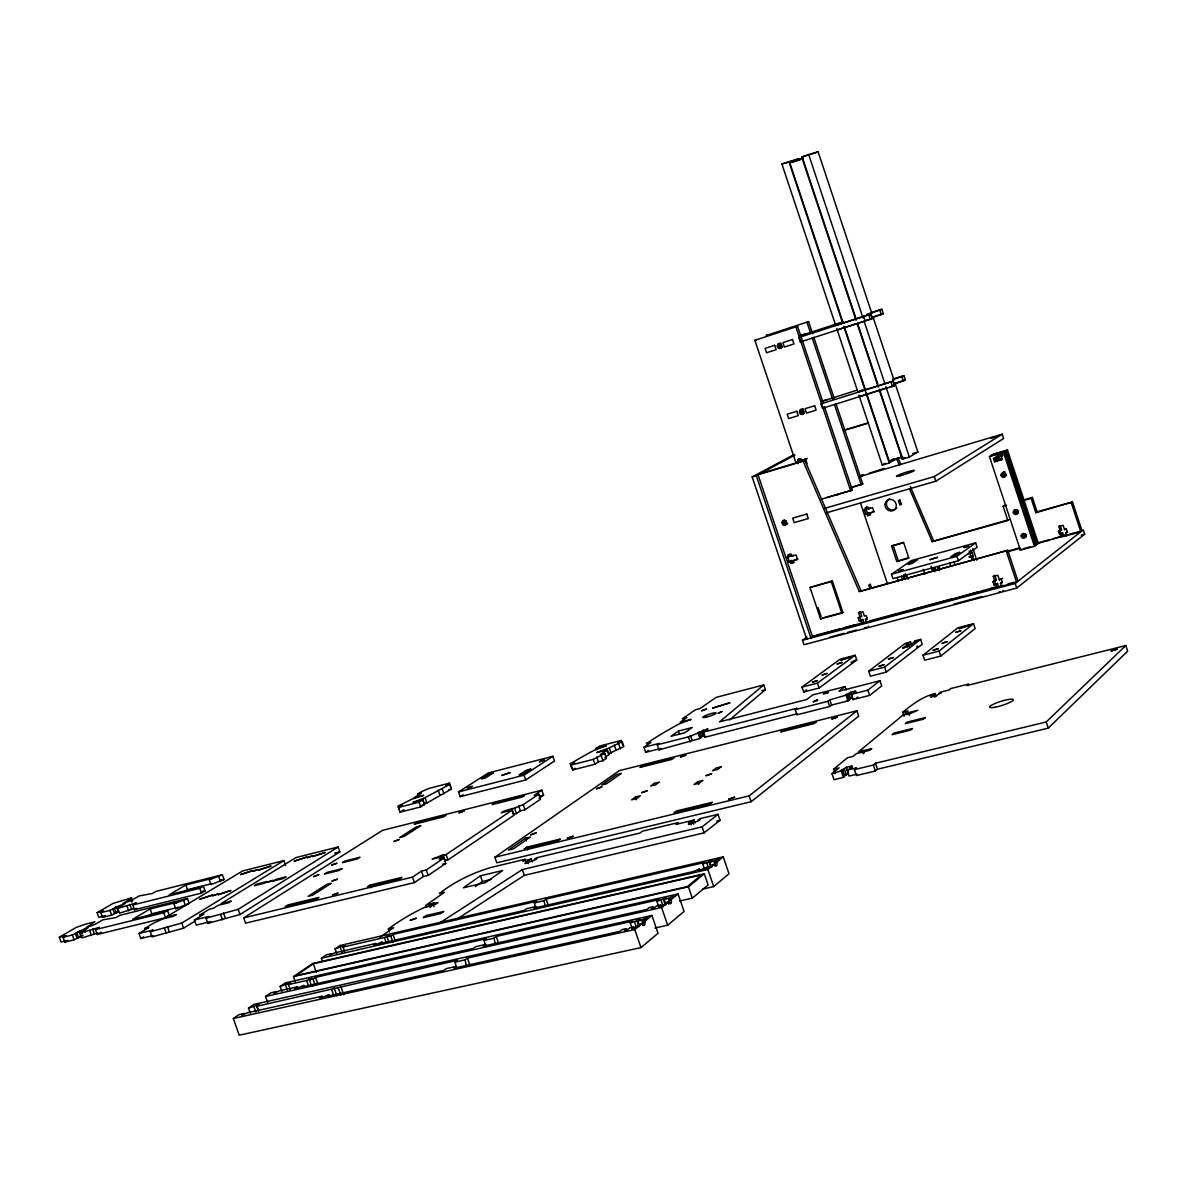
<?xml version="1.0" encoding="UTF-8"?>
<svg xmlns="http://www.w3.org/2000/svg" width="1187" height="1187" viewBox="0 0 1187 1187"><rect width="100%" height="100%" fill="white"/><g stroke="black" fill="none" stroke-linecap="round" stroke-linejoin="round"><path stroke-width="1.5" d="M828.185 692.466L823.748 693.49M817.086 699.989L813.229 701.74M856.91 774.176L849.046 776.061L847.043 770.126L856.495 767.855L854.388 769.621L856.391 775.571L875.398 771.001L877.475 769.221L1048.255 728.135L1127.65 651.188L1125.795 645.55L966.782 685.552L968.533 684.068L950.846 688.519L949.081 690.003L940.267 692.229L939.08 693.223L941.365 692.644L936.142 695.775L930.845 697.095L932.656 695.597L930.371 696.175L935.178 693.505L936.083 696.235M854.388 769.621L873.395 765.036L875.472 763.256L1046.207 721.978L1125.795 645.55M729.501 719.93L765.378 689.736L763.76 684.929L716.191 697.348L699.915 708.594L695.463 709.752L682.362 718.788L686.858 717.631L680.225 722.215L691.086 719.411L680.374 723.417L681.249 722.809C669.349 729.174 657.643 735.94 646.351 743.626L650.936 742.454L643.947 747.291L645.654 752.321L661.055 748.403L658.963 749.872L657.242 744.828L659.334 743.374L643.947 747.291M651.93 915.429L644.645 921.424A3.131 1.454 77.3 0 1 644.407 925.341A3.131 1.454 77.3 0 1 642.182 923.441L640.03 923.916L635.075 927.997L631.84 928.709L634.036 926.913L629.733 927.863L627.537 929.658L624.317 930.385L626.513 928.59L622.225 929.54L620.029 931.335L453.894 968.191L456.342 966.366L446.312 968.592L443.849 970.432L326.514 996.472L329.036 994.661L322.686 997.317L319.822 997.955L322.36 996.16L247.193 1012.852L241.807 1015.256L244.418 1013.461L238.884 1014.692L233.32 1018.491L239.21 1035.183L640.98 947.597L658.043 933.279L651.93 915.429L253.929 1004.41L248.469 1008.134L250.249 1013.179M654.987 928.011L667.658 925.207L684.053 911.453L678.074 893.959L285.399 982.866L280.147 986.471L281.883 991.412M702.867 889.048L713.713 886.585L728.996 873.766L723.239 856.851L339.986 945.52L335.06 948.903L336.737 953.695M834.995 773.672L833.511 769.265L839.105 767.9L832.013 773.776L834.001 779.681L843.393 777.426L844.803 776.239L842.815 770.318L840.381 770.912L846.479 767.277L852.118 765.912L850.011 767.663L852.459 767.069L850.916 768.36L847.043 770.126M841.939 769.621L843.927 775.526L846.361 774.933L848.468 773.167L846.479 767.277M763.76 684.929L719.515 721.874L806.611 699.544L812.858 694.87L845.085 686.605L846.242 690.003M679.661 900.978L692.288 898.129L708.09 884.953L704.292 873.78L312.685 963.473L293.486 976.604L295.326 981.827M832.013 773.776L842.815 770.318M904.108 716.384L902.713 712.23L908.04 710.909L904.909 713.491L917.759 710.286L909.702 713.847L903.025 715.049L858.513 751.846L871.792 748.596L869.774 750.288L856.465 753.552L853.038 756.386L847.503 757.736L833.511 769.265M293.486 976.604L688.43 886.823L704.292 873.78M902.713 712.23C912.595 704.128 922.759 696.576 935.178 693.505M639.422 926.142L637.76 921.305L647.405 917.877L642.493 921.898A3.131 1.454 77.3 0 1 642.553 925.459M667.658 925.207L660.744 905.028L658.637 906.764L661.827 906.037L668.711 901.645A3.071 1.395 77.1 0 0 670.863 903.53A3.071 1.395 77.1 0 0 671.07 899.716L678.074 893.959M665.848 904.42L664.23 899.687L673.682 896.319L668.949 900.191A3.071 1.41 77.1 0 1 668.741 904.004M711.681 867.489L709.93 862.326L719.04 859.091L714.648 862.697A2.967 1.306 76.7 0 1 714.737 866.02M723.239 856.851L716.711 862.222A2.967 1.306 76.6 0 1 716.547 865.887A2.967 1.306 76.6 0 1 714.5 864.032L708.001 868.157L704.9 868.869L706.858 867.252L700.775 869.819L697.689 870.531L699.662 868.914L693.564 871.466L533.957 908.174L536.153 906.527A9.199 4.54 77.2 0 0 537.058 908.634M233.32 1018.491L634.778 929.525L642.182 923.441M668.711 901.645L661.604 907.491L265.547 996.457L267.861 1003M322.508 961.425L321.395 958.25L707.882 869.477L714.5 864.032M637.76 921.305L639.927 919.539L630.297 922.982L631.944 927.804M664.23 899.687L666.308 897.98L656.871 901.348L658.488 906.082M709.93 862.326L711.874 860.753L702.763 863.988L704.514 869.136M630.297 922.982L632.463 921.201L467.411 958.057L464.992 959.868L455.007 962.093A9.704 5.06 78 0 1 455.986 967.019M656.871 901.348L658.948 899.642L496.24 936.454L493.911 938.19L484.059 940.416A9.511 4.882 77.7 0 1 485.023 945.238M702.763 863.988L704.707 862.4L546.109 899.063L543.928 900.696L534.313 902.906A9.184 4.57 77.2 0 1 535.263 907.551M940.772 656.07L975.165 628.546L973.548 623.679L957.864 627.789L922.982 655.224L924.643 660.224L940.772 656.07L939.095 651.04L973.548 623.679M751.134 801.715L858.691 716.162L856.895 710.805L619.243 770.689L494.875 857.251L496.804 862.815L751.134 801.715L749.145 795.869L856.895 710.805M1016.725 588.055L1084.651 534.195L1083.227 529.862L1015.182 583.41L802.501 640.253L804 644.719L1016.725 588.055L1015.182 583.41M456.312 919.554L524.328 875.368L704.143 832.829L720.049 820.262L718.031 814.327L699.677 818.718L698.09 819.965L700.478 819.386L698.713 820.751L688.43 824.505L690.834 822.636L688.46 823.199L694.202 820.039L695.211 822.992M437.202 924.539L522.339 869.581L702.11 826.835L718.031 814.327M797.1 713.817L704.663 737.32L702.927 732.245L797.145 708.209L795.216 709.648L796.952 714.811L829.683 706.502L831.568 705.063L848.052 700.864L849.298 699.915L847.548 694.707L845.396 695.256L850.753 692.244L855.693 690.968L853.854 692.392L856.005 691.843L851.272 694.395L853.023 699.603L869.641 695.389L881.704 685.923L879.968 680.745L838.972 691.249L845.085 686.605M851.272 694.395L867.875 690.151L879.968 680.745M1001.917 582.149L1000.493 583.262L1001.516 586.333L1002.941 585.236M1066.846 531.835L1065.614 532.785L1066.564 535.678L1067.796 534.714M911.661 645.224L910.592 642.004L905.191 643.413L868.721 671.219L870.383 676.204L886.274 672.109L922.269 644.2L920.652 639.378L915.236 640.787L914.153 641.618L916.171 641.084L908.619 645.862L903.96 647.078L908.322 643.74L909.39 646.974M867.074 618.308L865.486 619.421L866.495 622.433L998.43 586.437L997.421 583.366L994.038 584.983L992.911 581.6L996.294 579.983L994.765 575.369L993.326 576.452L994.869 581.066L992.911 581.6M1034.129 544.536L1063.552 535.871L1062.602 532.993L1059.516 534.462L1058.463 531.286L1061.549 529.832L1060.139 525.515L1058.878 526.464L1060.303 530.782L1058.463 531.286M853.023 699.603L854.254 698.653M856.406 698.104L857.756 697.051M994.038 584.983L997.421 583.366M1059.516 534.462L1062.602 532.993M850.753 692.244L852.489 697.437L847.147 700.464L849.298 699.915M916.601 646.841L917.774 645.921M993.326 576.452L997.837 575.235L999.365 579.864L1000.789 578.766M1058.878 526.464L1063.137 525.292L1064.561 529.625L1065.807 528.66M999.365 579.864L1002.748 578.247M994.869 581.066L996.294 579.983M1060.303 530.782L1061.549 529.832M795.216 709.648L827.932 701.294L829.817 699.87L847.548 694.707M982.05 591.541L983.489 590.429M1048.166 540.693L1049.427 539.729L1038.907 542.607M868.721 671.219L884.597 667.109L920.652 639.378M910.592 642.004L906.304 644.274L908.322 643.74M1034.47 546.317L1038.299 543.394L1007.451 449.992L993.474 454.057L989.468 456.624L1020.405 550.16L1034.47 546.317L1003.49 452.559L1007.451 449.992M1020.405 550.16L1021.695 549.166M952.345 599.48L978.251 591.838M486.522 946.618A9.541 4.867 77.7 0 1 485.587 944.437L483.228 946.202L647.004 909.376L649.126 907.654L653.34 906.705L651.233 908.426L654.393 907.714L656.515 905.993L660.744 905.028M455.007 962.093L457.425 960.283L256.763 1006.294L258.529 1011.339M484.059 940.416L486.388 938.68L315.519 977.331L313.056 979.038L309.377 979.868L311.84 978.162L306.617 980.492L288.337 984.616L290.815 982.91L288.085 983.533L280.147 986.471M534.313 902.906L536.494 901.289L393.045 934.436L390.76 936.039L387.125 936.869L389.41 935.282L384.41 937.507L343.073 947.048L345.402 945.446L342.731 946.069L335.06 948.903M697.793 781.684L694.069 784.473L699.202 783.212L702.912 780.423L697.793 781.684L698.728 784.444M788.791 557.015L788.138 555.071L789.815 554.047L790.468 555.991L785.987 557.816L758.063 474.741L803.154 461.224L859.284 591.556L1007.763 550.323L1017.986 581.2M1035.85 512.739L1037.126 511.805L1032.393 497.442L1031.102 498.362L1035.85 512.739L1072.499 501.953L1082.01 530.826L1069.576 534.224M819.134 688.015L856.762 660.002L855.174 655.254L840.099 659.2L802.011 687.11L803.658 692.006L819.134 688.015L817.472 683.104L855.174 655.254M851.079 662.628L852.325 661.708M803.658 692.006L806.596 689.855M969.749 556.985L973.192 555.768L972.123 552.563L969.289 553.335M635.431 797.041L631.573 799.845L636.573 798.614L640.431 795.809L635.431 797.041L636.351 799.771M958.384 560.754L977.109 547.237L975.655 542.86L911.215 560.65L891.496 574.256L892.965 578.662L958.384 560.754L956.9 556.288L975.655 542.86M968.681 553.765L972.123 552.563M704.663 737.32L706.013 736.341M866.495 622.433L868.068 621.305M532.28 861.896L531.301 859.032L525.396 862.192L527.621 861.658L524.995 863.542L535.04 859.892L536.954 858.513L534.714 859.047L536.45 857.8L639.986 833.022L642.449 831.167L678.415 822.546L676.011 824.386L694.202 820.039M938.828 570.561L937.893 567.742L939.273 566.748M658.963 749.872L699.944 738.522L701.309 737.542L699.588 732.483L697.555 733.002L707.808 728.773L705.79 730.213L707.823 729.693L706.324 730.762L702.927 732.245M699.054 731.934L700.775 736.993L704.841 735.02M791.966 560.472L790.305 561.51L790.957 563.454L792.619 562.415L791.966 560.472L787.5 562.297L812.576 636.855L863.78 622.448L862.771 619.451L859.343 621.083L858.231 617.774L861.673 616.157L860.16 611.646L858.572 612.759L860.085 617.27L858.231 617.774M931.038 566.244L932.062 569.33L935.208 567.861L936.142 570.68M859.343 621.083L862.771 619.451M932.062 569.33L935.208 567.861M860.085 617.27L861.673 616.157M657.242 744.828L688.341 736.89L699.588 732.483M475.319 886.541L482.441 881.511L490.973 879.478M526.716 847.177L524.164 848.987L557.89 840.841L560.412 839.031L526.716 847.177L527.681 849.966M904.227 577.995L903.9 574.612M903.559 577.283L907.002 576.066L908.085 579.286M480.468 875.798L463.331 887.817L485.691 882.52L502.65 870.501L480.468 875.798L482.441 881.511M826.656 633.086L828.274 631.944L815.959 635.238M433.878 906.645L432.869 903.722L434.101 902.862L425.658 905.429L444.472 892.327L439.383 893.529C455.125 881.273 472.619 872.905 491.373 867.356L525.351 859.225L522.725 861.094L531.301 859.032M909.598 489.118L932.166 541.613L1007.837 520.544L1003.104 506.241L1004.41 505.321M379.974 937.211L393.58 927.744L388.372 928.961L389.395 931.929M645.654 752.321L648.443 750.362M814.208 635.713L810.929 637.998L756.327 475.661L794.934 455.066M678.445 731.058L670.937 736.296L684.81 732.75L692.258 727.512L678.445 731.058L679.572 734.367M525.455 838.2L508.496 850.026L513.467 848.824L530.381 836.998L525.455 838.2L526.39 840.93M802.501 640.253L807.026 637.107M841.835 613.16L842.904 612.403L832.339 580.903L810.009 587.491L820.558 618.902L841.835 613.16L831.256 581.615L832.339 580.903M388.372 928.961C400.345 920.059 413.031 912.758 426.237 906.601L424.991 907.476L435.184 904.509L438.033 902.506L432.869 903.722M872.311 587.936L871.673 588.366L870.249 584.138L868.765 585.146L869.715 587.98M820.558 618.902L823.051 617.774M256.763 1006.294L259.33 1004.514L248.469 1008.134M265.547 996.457L270.903 992.792L276.378 991.56L273.856 993.282L279.123 990.937L297.477 986.812L294.969 988.534L297.744 987.91L303.931 985.358L301.439 987.08L473.316 948.428L475.69 946.662L485.587 944.437M313.309 963.785L296.112 975.551L687.377 886.57L701.606 874.878L313.309 963.785L316.291 972.272M321.395 958.25L326.41 954.823L331.766 953.591L329.407 955.209L334.452 952.968L375.938 943.428L373.608 945.045L376.338 944.407L382.303 941.959L379.988 943.576L524.283 910.399L526.494 908.738L536.153 906.527M859.284 591.556L1007.763 550.323M932.166 541.613L1009.143 519.609M903.411 542.251L891.63 546.094L896.778 561.51L908.545 557.667M571.911 768.612L570.25 763.76L574.656 762.633L571.066 765.036L572.727 769.918L594.939 764.265L598.485 761.846L602.937 760.719L606.468 758.315L604.791 753.433L600.355 754.576L607.373 749.828L609.035 754.68L604.836 757.543M609.094 753.404L608.189 754.012L623.843 746.504L622.196 741.682L617.789 742.81L621.216 740.495L622.863 745.302M571.066 765.036L593.263 759.368L604.791 753.433M607.64 752.41L606.527 749.175L622.196 741.682M538.987 798.332L543.572 795.231L541.836 790.201L382.57 830.336L243.691 917.892L245.546 923.174L414.397 882.609L423.373 876.54L428.181 875.383L445.778 863.453L442.929 855.323L444.042 854.566L432.098 859.076L443.493 856.302L445.348 861.673M445.911 859.922L444.784 860.694L447.944 859.922L514.105 815.172L512.324 810.024L501.3 812.783L503.674 811.196L512.665 808.51L511.642 809.208L513.407 814.327L516.464 813.57L520.396 810.899L524.995 809.757L540.486 799.266L538.75 794.192L534.18 795.335L541.836 790.201M606.527 749.175L607.432 748.567L596.779 752.543L607.373 749.828M513.407 814.327L514.431 813.629M243.691 917.892L412.497 877.134L421.474 871.095L426.296 869.937L443.908 858.067L439.131 859.225L443.493 856.302M442.929 855.323L446.089 854.551L512.324 810.024M511.642 809.208L523.244 804.638L538.75 794.192M572.727 769.918L575.131 768.301M570.25 763.76C579.019 758.76 587.639 753.419 596.705 749.101L595.8 749.709L606.379 745.748L595.874 748.448L599.361 746.119L621.216 740.495M370.196 885.042L367.451 886.852L399.188 879.181L401.903 877.371L370.196 885.042L371.145 887.742M525.693 779.978L554.522 761.015L552.89 756.297L488.332 772.945L458.538 791.907L460.185 796.67L525.693 779.978L524.031 775.17L552.89 756.297M1000.582 460.052L1001.902 459.191L995.878 460.927L994.84 457.752L993.504 458.612L994.543 461.788L1002.407 459.517L1001.353 456.342L1002.674 455.482L996.397 457.307M994.543 461.788L1000.359 458.686L996.368 461.268M1002.184 455.155L1000.864 456.016L999.899 453.122L1001.234 452.277M1001.828 458.731L997.214 460.066L996.16 456.906L997.495 456.045L998.534 459.206M996.65 457.232L997.985 456.372M460.185 796.67L463.167 794.756M995.7 454.354L997.035 453.493M399.262 809.222L398.179 806.092L402.289 805.038L398.402 807.472L400.034 812.16L420.717 806.893L424.575 804.46L422.943 799.756L413.017 802.308L423.492 798.391L422.498 799.014L424.115 803.718L426.875 803.005L451.416 789.073L449.814 784.429L445.704 785.482L449.428 783.153L451.03 787.782M899.761 504.742L901.378 504.267L899.88 499.89L898.44 500.795L899.761 504.742L901.185 503.837M420.806 805.795L424.575 804.46M424.115 803.718L425.109 803.095M825.929 512.962L935.846 481.195L1003.653 438.478L1002.214 434.16L862.37 475.853A2.226 2.077 57.6 0 0 859.625 476.729M207.859 923.382L240.011 914.494L339.838 851.895L338.117 846.999L296.008 857.563L221.049 903.604L231.391 901.067L228.587 902.803L218.23 905.34L213.526 908.233L209.224 909.287L199.698 915.118L204.03 914.064L194.416 919.97L196.241 925.103L210.737 921.587L207.859 923.382L206.034 918.219L208.927 916.438L194.416 919.97M398.402 807.472L419.085 802.175L422.943 799.756M422.498 799.014L449.814 784.429M828.274 692.451L827.428 692.896M817.576 700.419L817.027 700.004M824.416 508.437L934.317 476.58L1002.214 434.16M400.034 812.16L403.921 809.727M868.483 512.992L867.014 513.897L867.623 515.722L869.092 514.802L868.483 512.992L864.359 514.654L887.119 582.772M206.034 918.219L238.186 909.316L338.117 846.999M398.179 806.092L411.563 799.281L423.7 795.32L413.862 797.842L421.474 793.109L417.394 794.162L421.177 791.803L429.011 788.405L449.428 783.153M790.957 563.454L794.044 562.579L793.391 560.635L797.872 558.81M867.623 515.722L870.561 514.876L869.952 513.051L874.077 511.389M788.138 555.071L791.225 554.21L791.877 556.154L793.554 555.115M860.62 503.466L862.964 510.455L865.62 509.698L865.011 507.873L867.934 507.027L868.543 508.852L870.012 507.947M153.197 935.534L140.793 938.531L138.998 933.457L153.168 930L150.23 931.795L152.04 936.884L183.584 928.16L194.564 921.409M862.964 510.455L867.089 508.793L866.48 506.968M865.62 509.698L867.089 508.793M150.23 931.795L181.774 923.041L283.841 860.62L285.533 865.457M140.793 938.531L143.582 936.84M59.35 937.196L65.968 935.564L63.045 937.27L64.766 942.107L74.084 939.822L80.939 936.498L79.217 931.647L77.481 932.077L88.224 927.73L80.36 932.997L99.352 927.329L95.494 929.599L97.23 934.481L165.512 917.729L169.281 915.459L167.545 910.518L132.736 919.272L150.126 908.945L176.299 902.461L173.97 903.856L175.706 908.738L189.208 903.441L187.487 898.544L119.768 915.355L115.985 917.566L102.839 919.866L94.663 924.554L86.072 927.655L94.886 921.839L85.642 924.139L76.191 927.433L59.35 937.196L61.071 942.033L66.042 940.816M175.706 908.738L178.02 907.343L151.847 913.812L148.687 915.696M102.497 917.388L105.287 915.756L98.788 917.373L97.111 912.669L103.61 911.037L100.821 912.655L102.497 917.388L111.637 915.118L118.24 911.913L116.563 907.194L114.872 907.61L125.288 903.411L117.825 908.411L136.401 902.847L132.707 905.013L134.398 909.761L201.419 893.114L205.025 890.947L203.333 886.125L169.177 894.82L185.795 884.983L211.479 878.543L209.268 879.864L210.945 884.627L224.061 879.493L222.384 874.73L155.898 891.422L152.292 893.544L139.309 895.888L131.49 900.369L123.122 903.381L130.718 898.96L131.816 902.075M138.998 933.457L148.79 927.551L144.562 928.59L154.265 922.744L163.272 918.812L173.391 916.334L176.255 914.598L166.15 917.076L242.623 870.961L283.841 860.62M95.494 929.599L163.761 912.788L167.545 910.518M173.97 903.856L187.487 898.544M132.707 905.013L199.728 888.291L203.333 886.125M209.268 879.864L222.384 874.73M182.946 892.416L187.472 889.716L211.449 883.736M879.448 390.642L902.254 459.161L909.331 457.084L917.892 452.01L895.132 383.535M97.23 934.481L101.088 932.21M902.254 459.161L905.117 457.47M821.3 499.163L852.325 490.112L824.371 406.458M850.945 487.842L862.771 483.925L835.96 403.639M116.905 906.423L119.501 913.159L134.784 908.411M836.924 495.068L838.497 494.148M134.398 909.761L136.861 908.322M882.772 469.251L884.226 468.405L869.374 473.198M79.603 930.831L82.096 937.864L97.735 933.027M893.974 458.657L889.286 461.387L866.465 392.882M858.913 395.048L882.253 465.052L889.271 462.989L897.98 457.885M63.045 937.27L72.348 934.97L79.217 931.647M859.284 477.189L862.37 475.853M64.766 942.107L67.689 940.401M118.581 911.141L116.534 912.328L118.24 911.913M882.253 465.052L885.161 463.345M100.821 912.655L109.961 910.384L116.563 907.194M132.603 900.978L131.505 897.862L128.76 899.449L130.718 898.96M97.111 912.669L113.21 903.352L131.505 897.862M756.534 339.601L754.858 340.313L795.78 462.337L798.51 461.52L797.872 459.621L800.884 458.731L801.522 460.615L805.869 458.924M801.522 460.615L807.234 458.523M803.154 461.224L804.831 460.319L860.872 590.473M795.78 462.337L800.127 460.645L799.489 458.761L797.872 459.621M798.51 461.52L800.127 460.645M806.715 639.125L752.143 476.922L794.073 454.576M823.155 402.808L821.018 403.877L822.502 408.283L894.612 385.641L893.128 381.19L857.667 392.2L862.4 389.796M893.945 379.098L892.698 379.736L894.167 384.158L905.31 380.107L903.841 375.685L893.425 378.905M887.416 387.659L859.136 396.636M894.167 384.158L895.413 383.52M821.018 403.877L893.128 381.19M892.698 379.736L903.841 375.685M901.363 456.357L900.414 456.758M822.502 408.283L824.624 407.215M825.455 400.331L827.027 399.544L822.25 401.028M817.65 700.404L815.261 701.354M1003.505 590.562L1002.6 590.978M868.112 626.736L868.409 626.172M801.017 336.604L798.851 337.553L800.335 341.975L872.326 318.591L870.828 314.11L835.44 325.55M866.851 314.288L871.866 312.671L870.59 313.234L872.059 317.671L883.247 313.694L881.778 309.258L871.392 312.611M800.053 409.945L801.507 409.292L802.976 413.669M872.059 317.671L873.335 317.107M798.851 337.553L870.828 314.11M870.59 313.234L881.778 309.258M800.335 341.975L802.501 341.025M837.058 324.837L843.497 322.003M803.54 334.734L805.142 334.022L800.379 335.565M823.199 402.972L797.575 326.291L795.943 326.989L850.767 491.032M812.65 333.814L808.57 321.603L806.967 322.285L810.469 332.775M767.826 334.823L766.179 335.52L808.57 321.603M827.473 692.882L823.288 693.965M835.574 325.03L781.892 163.999L798.406 158.806L793.228 160.646M856.05 320.371L801.67 156.981L818.11 151.817L871.792 313.323M818.11 151.817L801.67 156.981M789.4 162.886L803.258 157.975M802.753 158.212L791.462 162.204L803.139 158.539L797.857 160.453M754.858 340.313L797.575 326.291M841.954 322.107L798.762 336.262M872.86 317.033L883.247 313.694M836.924 330.001L863.869 321.336M856.969 390.182L822.265 401.325M894.894 383.312L905.31 380.107M872.326 318.591L865.16 320.757L863.676 316.291M843.586 430.287L867.534 423.032M843.794 430.569L867.771 423.314M759.769 473.821L804.831 460.319M752.143 476.922L756.327 475.661M912.625 453.553L917.892 452.01M888.781 461.179L902.803 457.054M852.474 486.937L862.771 483.925M826.449 497.665L852.325 490.112M992.139 454.918L1006.131 450.852L1037.037 544.358M990.804 455.778L1004.81 451.698L1035.761 545.337M989.468 456.624L1003.49 452.559M937.626 570.279L939.6 569.894M996.16 456.906L1002.436 455.081M993.504 458.612L1001.353 456.342M785.156 524.046L786.981 523.526L785.972 520.529M798.361 160.29L789.785 162.738L843.052 322.612M868.543 508.852L872.549 507.71L873.958 511.909L869.952 513.051M898.44 500.795L900.058 500.335M866.436 627.344L864.566 627.76M781.892 163.999L791.506 161.254M864.359 514.654L867.014 513.897M787.664 556.777L790.468 555.991M791.877 556.154L796.106 554.952L797.605 559.448L793.391 560.635M787.5 562.297L790.305 561.51M1021.903 500.395L1032.393 497.442M1003.104 506.241L1006.606 505.247M1024.114 500.335L1031.102 498.362M891.63 546.094L903.708 542.726L908.856 558.157L896.778 561.51M815.276 701.339L813.51 701.754M890.295 386.858L894.612 385.641M1037.126 511.805L1072.499 501.953M810.009 587.491L831.256 581.615M891.496 574.256L956.9 556.288M1064.561 529.625L1066.416 529.12L1067.454 532.28L1065.614 532.785M968.933 556.94L973.192 555.768M937.893 567.742L939.659 567.252M935.86 570.146L939.407 569.181M1060.154 536.168L1067.247 534.239M1009.024 550.768L1019.618 547.875M1052.958 538.764L1063.552 535.871M1007.718 551.747L1020.093 548.364M1066.564 535.678L1080.793 531.791L1071.267 502.873M1023.461 548.691L1030.479 546.777M1081.105 535.159L1084.651 534.195M824.713 617.329L842.904 612.403M858.572 612.759L862.875 611.602L864.388 616.112L866.243 615.623L867.356 618.931L865.486 619.421M1000.493 583.262L1002.451 582.728L1001.324 579.345M830.054 631.469L840.693 628.635M844.239 627.686L854.877 624.837M869.863 620.831L952.033 598.841M990.136 588.663L996.768 586.882M1007.956 583.885L1014.648 582.105M1001.516 586.333L1016.591 582.313L1006.339 551.376M829.936 637.093L844.135 633.309M847.696 632.359L856.569 630M953.873 604.064L981.827 596.616M853.423 660.877L856.762 660.002M761.861 690.656L765.378 689.736M922.982 655.224L939.095 651.04M802.011 687.11L817.472 683.104M448.671 789.77L451.416 789.073M458.538 791.907L524.031 775.17M539.981 796.136L543.572 795.231M220.47 880.398L224.061 879.493M334.571 853.216L339.838 851.895M83.06 935.252L79.203 936.914L80.939 936.498M442.603 864.225L445.778 863.453M494.875 857.251L749.145 795.869M716.711 821.048L720.049 820.262M826.775 692.377L827.858 692.155M714.648 862.697L716.711 862.222M668.949 900.191L671.07 899.716M642.493 921.898L644.645 921.424M1000.24 591.705L999.142 591.734M201.998 891.378L205.025 890.947M897.921 457.781L900.844 464.547M910.295 486.536L933.561 540.664M896.497 458.627L899.405 465.408M129.813 904.494L131.49 909.242M127.039 906.111L128.715 910.859M114.338 908.367L116.014 913.085M112.75 908.752L114.427 913.486M109.961 910.384L111.637 915.118M92.645 928.991L94.367 933.857M89.737 930.697L91.473 935.564M84.232 928.724L85.375 931.943M81.339 930.415L82.482 933.635M76.888 932.878L78.624 937.715M75.271 933.279L76.992 938.116M72.348 934.97L74.084 939.822M253.988 1006.902L255.769 1011.947M220.634 914.673L222.459 919.836M199.728 888.291L201.419 893.114M185.795 884.983L187.472 889.716M183.792 900.77L185.528 905.666M181.774 923.041L183.584 928.16M163.761 912.788L165.512 917.729M167.426 926.528L169.237 931.647M164.503 928.323L166.314 933.427M150.126 908.945L151.847 913.812M315.519 977.331L317.834 983.964M313.056 979.038L314.792 984.008M309.095 978.785L311.706 986.501M306.617 980.492L308.368 985.462M288.085 983.533L290.4 990.121M285.607 985.24L287.343 990.181M238.186 909.316L240.011 914.494M218.853 876.837L220.53 881.615M256.57 1005.137L258.351 1010.167M223.512 912.892L225.337 918.055M390.76 936.039L393.016 942.493M386.695 935.905L388.95 942.344M384.41 937.507L386.101 942.344M342.731 946.069L344.749 951.84M340.402 947.671L342.079 952.464M340.803 986.338L343.785 994.869M338.295 988.103L340.699 994.943M334.14 987.821L336.885 995.789M331.648 989.587L333.443 994.706M425.258 798.317L426.875 803.005M440.57 855.426L441.505 858.097M419.085 802.175L420.717 806.893M467.411 958.057L469.844 965.061M426.296 869.937L428.181 875.383M421.474 871.095L423.373 876.54M430.317 903.752L431.326 906.66M429.086 904.613L430.095 907.521M412.497 877.134L414.397 882.609M393.045 934.436L395.286 940.89M527.325 860.812L528.304 863.676M522.339 869.581L524.328 875.368M496.24 936.454L498.614 943.324M442.321 789.132L443.923 793.806M438.196 790.201L439.798 794.86M446.089 854.551L447.944 859.922M523.244 804.638L524.995 809.757M518.645 805.795L520.396 810.899M514.698 808.436L516.464 813.57M546.109 899.063L548.394 905.711M688.43 886.823L692.288 898.129M618.753 744.012L620.4 748.834M668.444 898.737L670.062 903.485M614.332 745.139L615.979 749.961M663.147 898.693L665.313 905.013M609.48 748.418L611.127 753.27M661.07 900.399L663.221 906.72M601.26 755.822L602.937 760.719M596.809 756.965L598.485 761.846M593.263 759.368L594.939 764.265M644.2 918.59L645.298 921.809M642.033 920.355L643.695 925.192M636.722 920.251L638.932 926.691M634.555 922.032L636.217 926.854M634.778 929.525L640.98 947.597M703.119 729.975L704.262 733.343M701.087 731.415L702.808 736.474M698.223 733.447L699.944 738.522M690.404 735.436L692.125 740.51M688.341 736.89L690.077 741.964M702.11 826.835L704.143 832.829M714.04 861.391L715.212 864.819M708.802 861.45L710.553 866.599M692.6 821.27L693.609 824.223M706.858 863.038L708.609 868.201M707.882 869.477L713.713 886.585M690.226 821.834L691.235 824.787M867.875 690.151L869.641 695.389M875.472 763.256L877.475 769.221M873.395 765.036L875.398 771.001M848.898 693.653L850.649 698.861M818.125 607.699L821.063 616.409M846.761 694.202L848.497 699.41M846.301 695.656L848.052 700.864M863.083 750.214L864.047 753.107M862.192 750.956L863.172 753.849M784.236 519.758L785.749 524.239L784.622 524.906L783.123 520.41M829.817 699.87L831.568 705.063M827.932 701.294L829.683 706.502M844.372 769.028L846.361 774.933M841.405 771.505L843.393 777.426M905.384 573.573L906.364 576.511M893.069 545.145L898.203 560.531M901.408 576.348L902.55 579.746M897.179 577.505L898.322 580.903M933.976 694.499L934.881 697.229M813.807 337.316L834.209 398.402M812.22 338.013L832.651 399.188M834.402 404.441L861.243 484.83M866.139 509.386L867.875 514.609M908.47 712.601L909.405 715.375M780.675 342.909L782.144 347.301M802.694 408.699L804.163 413.076L802.382 413.625L800.913 409.248M779.384 344.942L780.363 347.865M800.542 411.414L801.522 414.337M884.597 667.109L886.274 672.109M861.198 620.578L862.207 623.59M859.818 616.646L860.916 619.955M805.632 459.384L807.086 463.761M995.982 584.464L997.006 587.535M994.35 580.502L995.463 583.885M972.865 548.409L976.767 560.19M970.551 550.071L971.515 552.994M972.583 556.213L974.037 560.59M969.156 551.065L972.168 560.145M879.745 310.163L881.229 314.6M901.853 376.694L903.322 381.131M934.317 476.58L935.846 481.195M872.964 316.84L893.974 380.033M954.066 561.926L955.209 565.353M868.765 315.03L870.249 319.511M891.111 382.229L892.594 386.695M949.763 563.113L950.891 566.525M808.673 154.503L863.097 318.101M864.27 321.618L884.745 383.193M885.917 386.71L909.331 457.084M802.62 158.197L856.228 319.258M857.964 324.511L877.786 384.039M879.537 389.291L902.254 457.574M857.222 323.888L878.276 387.125M933.828 568.855L934.762 571.674M844.803 327.879L865.293 389.366M788.851 161.536L842.562 322.775M843.734 326.277L889.271 462.989M923.204 569.359L924.881 574.36M836.746 328.532L857.741 391.547M1061.356 533.957L1062.306 536.836M1059.709 530.337L1060.763 533.497M1046.207 721.978L1048.255 728.135M781.892 347.643A2.329 2.151 67.3 0 1 779.918 343.488M803.97 413.58A2.315 2.151 63 0 1 801.091 411.726A2.315 2.151 63 0 1 803.05 409.1M640.342 924.643A3.131 1.454 77.3 0 1 640.03 923.916M464.992 959.868A9.733 5.045 78 0 1 465.972 964.794M666.886 902.832A3.071 1.41 77.1 0 1 666.59 902.135M493.911 938.19A9.541 4.867 77.7 0 1 494.875 943.027M712.719 865.189A2.967 1.306 76.7 0 1 712.452 864.507M543.928 900.696A9.199 4.54 77.2 0 1 544.878 905.34M1005.804 476.135A2.3 2.166 50.1 0 1 1002.392 474.518A2.3 2.166 50.1 0 1 1005.003 472.025M1018.075 513.274A2.3 2.166 47.7 0 1 1015.167 509.757M1026.354 536.628A2.3 2.151 46.4 0 1 1023.209 536.628A2.3 2.151 46.4 0 1 1023.016 533.467M1006.027 475.557A2.285 2.166 50.1 0 1 1004.217 471.758M1017.704 512.561A2.3 2.166 47.7 0 1 1015.968 509.846M1026.117 536.316A2.3 2.151 46.3 0 1 1023.802 533.512M1006.22 474.399A2.285 2.166 50 0 1 1005.107 473.049M1017.986 511.063A2.285 2.151 47.6 0 1 1017.348 510.069M1026.28 535.055A2.285 2.151 46.3 0 1 1025.153 533.705M786.165 524.372A2.374 2.181 58.4 0 1 784.266 520.41M787.678 523.69A2.374 2.181 58.4 0 1 787.248 524.06M861.406 475.423A2.226 2.062 57.6 0 1 863.409 474.83M1018.031 511.003A2.211 2.077 47.6 0 1 1017.407 510.054M1026.31 534.996A2.211 2.077 46.3 0 1 1025.227 533.69M896.823 507.843A5.965 5.549 55 0 1 887.001 506.523L886.526 505.054A5.965 5.549 55 0 1 889.567 498.911M787.352 557.341A2.374 0.95 74 0 1 788.702 560.917A2.374 0.95 74 0 1 787.055 560.783A2.374 0.95 74 0 1 786.833 557.297M796.254 463.375A2.315 0.905 73.3 0 1 796.818 461.862A2.315 0.905 73.3 0 1 798.124 463.642M734.59 797.219L728.744 799.237L734.59 797.219M711.577 773.761L706.072 775.675L711.577 773.761M706.547 709.054L701.68 710.731L706.547 709.054M685.745 755.169L680.537 756.98L685.745 755.169M647.152 790.779L641.692 792.664L647.152 790.779M601.794 786.936L596.542 788.747L601.794 786.936M573.039 836.286L567.356 838.245L573.039 836.286M536.094 832.859L530.723 834.847L536.094 832.859M544.269 760.14L539.506 761.787L544.269 760.14M509.876 772.663L501.923 775.408L509.876 772.663M416.251 918.234L410.257 920.311L416.251 918.234M463.969 811.003L459.057 812.813L463.969 811.003M472.174 786.328L467.396 787.99L472.174 786.328M399.129 839.521L394.129 841.36L399.129 839.521M1117.041 649.23L1111.21 650.98L1117.041 649.23M337.88 893.143L332.449 895.028L337.88 893.143M337.39 879.196L332.108 881.036L337.39 879.196M336.767 863.29L331.648 865.056L336.767 863.29M318.739 874.7L313.635 876.585L318.739 874.7M312.181 855.946L307.225 857.667L312.181 855.946M272.654 880.428L267.594 882.178L272.654 880.428M258.158 869.477L253.261 871.169L258.158 869.477M217.8 894.004L212.799 895.74L217.8 894.004M1067.261 535.085L1062.84 536.465L1067.261 535.085M1002.332 585.666L997.673 587.179L1002.332 585.666M960.802 630.816L955.832 632.33L960.802 630.816M947.152 641.618L942.166 643.235L947.152 641.618M938.234 648.681L933.16 650.224L938.234 648.681M907.654 646.559L902.728 648.057L907.654 646.559M837.221 717.156L831.85 718.892L837.221 717.156M893.381 657.509L888.38 659.022L893.381 657.509M884.048 664.675L879.048 666.293L884.048 664.675M968.503 546.065L964.081 547.519L968.503 546.065M841.984 662.42L837.161 663.993L841.984 662.42M827.042 673.43L822.176 675.002L827.042 673.43M817.294 680.611L812.383 682.213L817.294 680.611M937.433 557.341L930 559.656L937.433 557.341M867.415 621.736L862.89 623.22L867.415 621.736M903.292 569.582L898.841 570.962L903.292 569.582M995.418 436.757L991.026 438.151L995.418 436.757M912.417 728.536L910.474 730.168L892.09 734.694L894.048 733.047L912.417 728.536M925.37 717.556L923.486 719.159L905.28 723.655L907.194 722.067L925.37 717.556M969.067 625.401L959.126 628.606L969.067 625.401M712.096 802.353L709.781 804.133L674.097 812.754L676.456 810.958L712.096 802.353M816.122 722.097L814.163 723.595L780.749 732.008L782.752 730.495L816.122 722.097M721.162 766.757L717.556 769.458L712.482 770.719L716.102 768.019L721.162 766.757M850.723 656.945L841.034 660.076L850.723 656.945M654.393 783.316L650.654 786.031L655.61 784.8L659.349 782.085L654.393 783.316M959.719 552.37L954.971 555.768L950.683 556.94L955.446 553.543L959.719 552.37M673.815 757.929L671.694 759.457L639.956 767.44L642.137 765.897L673.815 757.929M443.582 911.527L440.689 913.575L423.136 917.655L426.044 915.607L443.582 911.527M721.83 711.577L718.18 713.328L721.83 711.577M729.738 702.823L712.749 708.075L729.738 702.823M621.305 773.434L606.453 783.821L601.705 785.008L616.602 774.621L621.305 773.434M912.951 561.169L908.085 564.537L912.269 563.38L917.136 560.027L912.951 561.169M524.431 795.542L522.132 797.085L492.13 804.623L494.475 803.08L524.431 795.542M530.693 769.102L523.393 773.865L519.075 774.977L526.405 770.2L530.693 769.102M318.739 897.491L315.935 899.301L285.206 906.72L288.055 904.909L318.739 897.491M445.778 815.35L443.389 816.893L414.278 824.223L416.711 822.665L445.778 815.35M331.128 883.351L312.715 895.191L308.13 896.304L326.573 884.463L331.128 883.351M420.688 825.781L404.218 836.36L399.811 837.458L416.311 826.879L420.688 825.781M341.915 868.721L339.245 870.427L324.407 874.077L327.078 872.386L341.915 868.721M359.765 857.34L357.153 859.002L342.42 862.637L345.046 860.976L359.765 857.34M493.02 773.123L485.676 777.811L481.477 778.895L488.836 774.206L493.02 773.123M285.8 876.911L283.114 878.588L273.069 881.08L275.755 879.404L285.8 876.911M325.104 852.474L312.641 856.539L325.104 852.474M267.194 881.526L264.478 883.202L254.508 885.665L257.223 883.989L267.194 881.526M306.78 857.059L294.376 861.124L306.78 857.059M230.693 890.562L218.126 894.672L230.693 890.562M270.844 866.065L258.529 870.086L270.844 866.065M212.488 895.072L199.965 899.152L212.488 895.072M252.905 870.561L240.649 874.567L252.905 870.561M780.942 347.821L779.458 348.429L777.975 344.037L779.458 343.429L780.942 347.821M774.666 345.283L765.096 348.37L766.579 352.762L776.135 349.69L774.666 345.283M792.501 339.541L782.886 342.642L784.355 347.049L793.984 343.963L792.501 339.541M796.759 411.266L787.174 414.233L788.643 418.61L798.228 415.658L796.759 411.266M814.638 405.746L804.994 408.729L806.477 413.121L816.122 410.153L814.638 405.746M806.804 514.045L792.679 518.14L794.192 522.636L808.317 518.556L806.804 514.045M777.351 345.64A2.329 2.151 67.3 0 0 780.245 348.37A2.329 2.151 67.3 0 0 780.912 344.497A2.329 2.151 67.3 0 0 777.351 345.64M799.459 411.652A2.315 2.151 63 0 0 802.353 414.397A2.315 2.151 63 0 0 803.035 410.554A2.315 2.151 63 0 0 799.459 411.652M995.121 707.215A12.449 2.122 -17.5 0 0 1013.342 699.855A12.449 2.122 -17.5 0 0 995.938 703.119A12.449 2.122 -17.5 0 0 995.121 707.215M706.087 717.2A6.988 1.009 -18.5 0 0 716.132 713.016A6.988 1.009 -18.5 0 0 706.295 715.271A6.988 1.009 -18.5 0 0 706.087 717.2M1001.027 475.112A2.3 2.166 50.2 0 0 1004.484 477.026A2.3 2.166 50.2 0 0 1004.232 473.123A2.3 2.166 50.2 0 0 1001.027 475.112M1013.312 512.28A2.3 2.166 47.8 0 0 1016.769 514.208A2.3 2.166 47.8 0 0 1016.532 510.321A2.3 2.166 47.8 0 0 1013.312 512.28M1021.161 536.02A2.3 2.166 46.4 0 0 1024.618 537.948A2.3 2.166 46.4 0 0 1024.381 534.076A2.3 2.166 46.4 0 0 1021.161 536.02M900.339 475.72A9.422 0.831 -18.2 0 0 914.302 470.512A9.422 0.831 -18.2 0 0 901.482 473.836A9.422 0.831 -18.2 0 0 900.339 475.72M782.099 522.443A2.389 2.181 58.4 0 0 785.052 525.277A2.389 2.181 58.4 0 0 785.749 521.375A2.389 2.181 58.4 0 0 782.099 522.443M884.983 504.416A5.965 5.549 55.1 0 0 893.173 510.588A5.965 5.549 55.1 0 0 893.811 500.573A5.965 5.549 55.1 0 0 884.983 504.416M863.379 510.944A2.226 0.831 73.8 0 0 864.878 514.253A2.226 0.831 73.8 0 0 864.922 511.122A2.226 0.831 73.8 0 0 863.379 510.944"/></g></svg>
